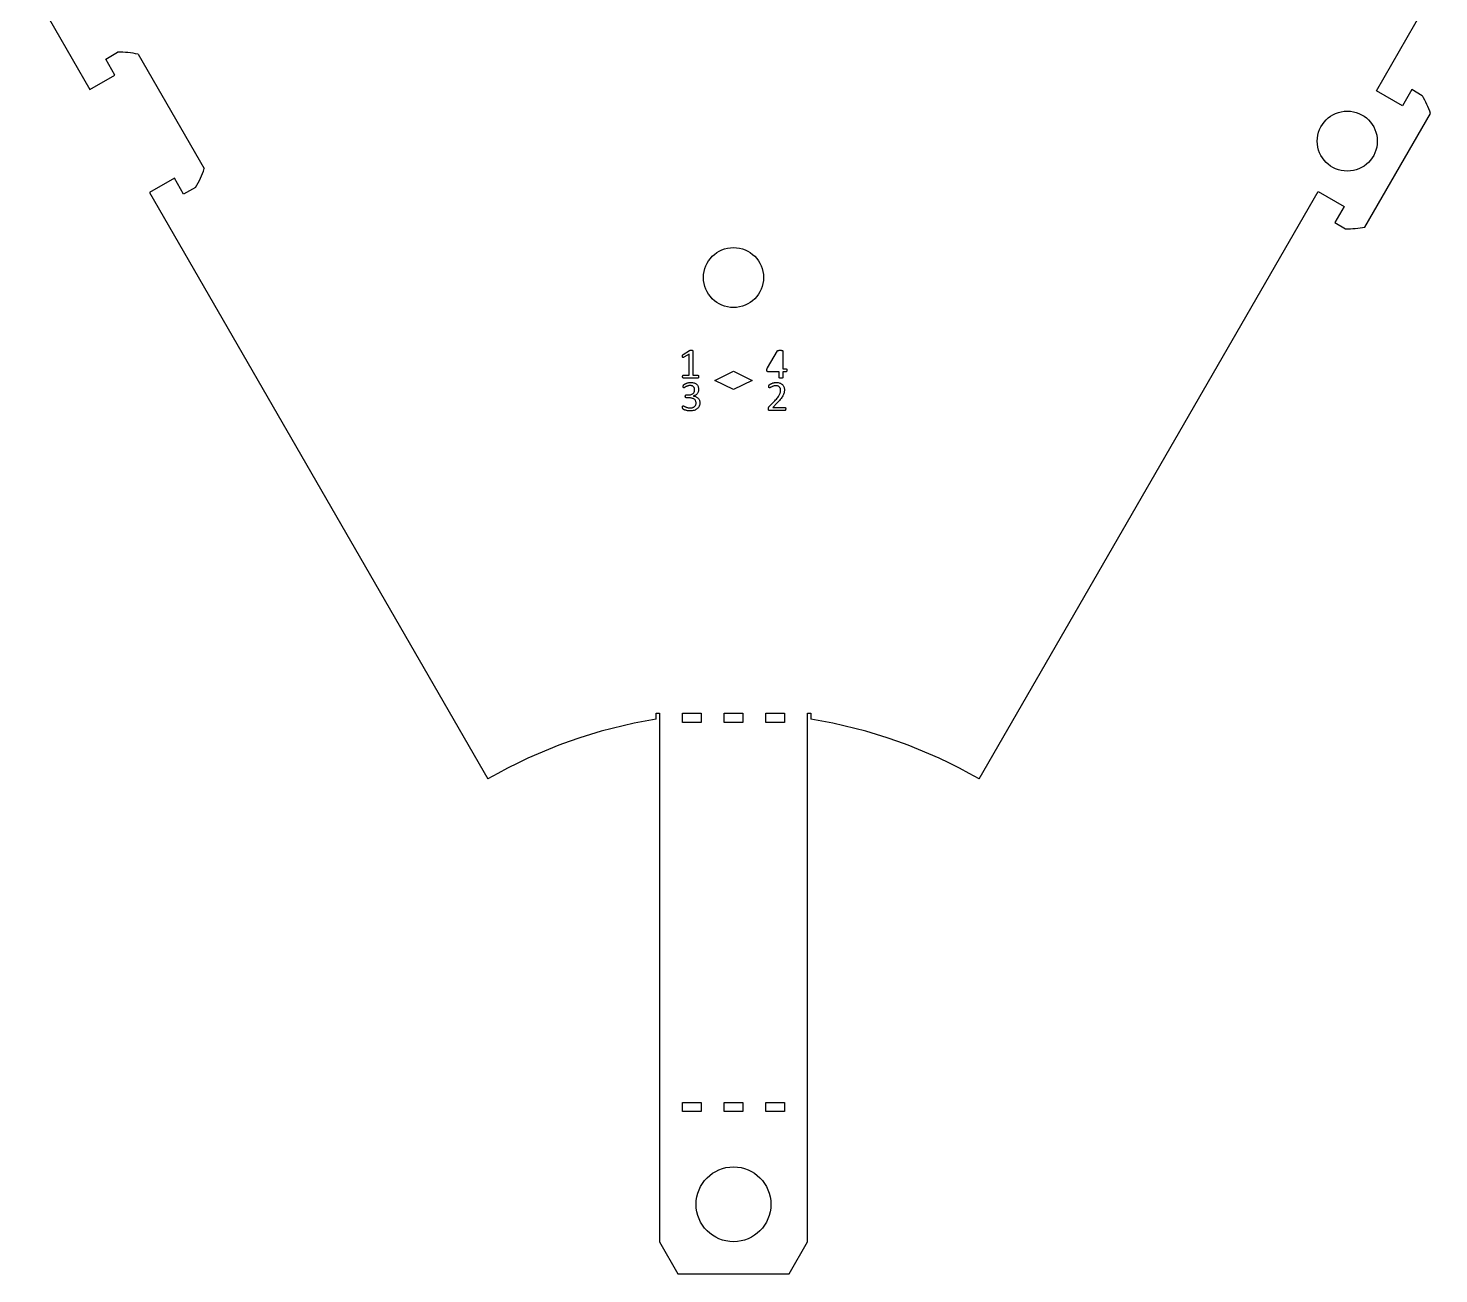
# Model space of a CAD drawing. Header units: inches. Extents: x 81.2 to 93.2, y 89.1 to 102.6.
# Drawn here: x 84.16 to 90.16, y 89.13 to 94.42 of the extents above; entities that cross this region are included whole.
import ezdxf

# ---------------------------------------------------------------- set-up
doc = ezdxf.new("R2010")
doc.units = ezdxf.units.IN
doc.header["$MEASUREMENT"] = 0
doc.layers.add('SCRIBE', color=5, linetype='Continuous')

msp = doc.modelspace()

# ---------------------------------------------------------------- linework, layer by layer
for p, q in [((84.1631, 94.6161), (84.4255, 94.1616)), ((89.8907, 94.1572), (90.1556, 94.6161)), ((84.4922, 94.291), (84.543, 94.3203)), ((84.5316, 94.2228), (84.4922, 94.291)), ((84.6301, 94.3122), (84.9108, 93.8261)), ((84.4255, 94.1616), (84.5316, 94.2228)), ((90.0011, 94.0935), (89.8907, 94.1572)), ((90.0405, 94.1617), (90.0011, 94.0935)), ((90.0857, 94.1355), (90.0405, 94.1617)), ((89.8421, 93.5781), (90.1205, 94.0602)), ((84.7841, 93.7855), (84.678, 93.7242)), ((84.8235, 93.7173), (84.7841, 93.7855)), ((84.678, 93.7242), (86.116, 91.2335)), ((84.8742, 93.7466), (84.8235, 93.7173)), ((88.2027, 91.2335), (89.6432, 93.7286)), ((89.6432, 93.7286), (89.7536, 93.6648)), ((89.7536, 93.6648), (89.7142, 93.5966)), ((89.7142, 93.5966), (89.7595, 93.5705)), ((86.8306, 91.487), (86.8306, 91.5131)), ((86.8306, 91.5131), (86.8444, 91.5131)), ((86.8444, 91.5131), (86.8444, 89.2675)), ((87.4743, 89.2675), (87.4743, 91.5131)), ((87.4743, 91.5131), (87.4881, 91.5131)), ((87.4881, 91.5131), (87.4881, 91.487)), ((86.8444, 89.2675), (86.9231, 89.1312)), ((87.3956, 89.1312), (87.4743, 89.2675)), ((86.9231, 89.1312), (87.3956, 89.1312))]:
    msp.add_line(p, q)
for points in [[(87.1594, 92.8871), (87.0806, 92.9264), (87.1594, 92.9658), (87.2381, 92.9264)], [(86.9428, 91.4737), (86.9428, 91.5131), (87.0216, 91.5131), (87.0216, 91.4737)], [(87.1987, 91.4737), (87.12, 91.4737), (87.12, 91.5131), (87.1987, 91.5131)], [(87.3759, 91.4737), (87.2971, 91.4737), (87.2971, 91.5131), (87.3759, 91.5131)], [(87.0216, 89.8595), (87.0216, 89.8201), (86.9428, 89.8201), (86.9428, 89.8595)], [(87.12, 89.8201), (87.12, 89.8595), (87.1987, 89.8595), (87.1987, 89.8201)], [(87.3759, 89.8595), (87.3759, 89.8201), (87.2971, 89.8201), (87.2971, 89.8595)]]:
    msp.add_lwpolyline(points, close=True)
for centre, radius in [((89.7669, 93.9429), 0.1275), ((87.1594, 93.3634), 0.1275), ((87.1594, 89.4264), 0.159)]:
    msp.add_circle(centre, radius)
for centre, radius, start, end in [((84.5518, 93.9429), 0.3775, 78.01977, 91.33715), ((89.7669, 93.9429), 0.3725, 18.36142, 31.14128), ((84.5518, 93.9429), 0.3775, 328.66285, 341.98023), ((89.7669, 93.9429), 0.3725, 268.85872, 281.63858), ((87.1594, 89.4264), 2.0866, 99.06455, 120), ((87.1594, 89.4264), 2.0866, 60, 80.93545)]:
    msp.add_arc(centre, radius, start, end)
at = {"layer": 'SCRIBE'}
for p, q in [((86.9454, 93.0362), (86.9725, 93.0536)), ((86.9711, 93.0382), (86.9484, 93.0247)), ((86.9711, 92.9488), (86.9711, 93.0382)), ((86.9867, 93.0521), (86.9867, 92.9488)), ((87.3038, 92.9802), (87.3457, 93.0516)), ((87.3694, 93.0512), (87.3694, 92.9762)), ((86.9465, 92.9488), (86.9711, 92.9488)), ((86.9867, 92.9488), (87.008, 92.9488)), ((87.3537, 92.9633), (87.3057, 92.9633)), ((87.3537, 92.9386), (87.3537, 92.9633)), ((87.3694, 92.9762), (87.3826, 92.9762)), ((87.3826, 92.9633), (87.3694, 92.9633)), ((87.3694, 92.9633), (87.3694, 92.9386)), ((87.008, 92.9363), (86.9465, 92.9363)), ((86.9584, 92.8649), (86.9686, 92.8649)), ((86.9701, 92.8525), (86.9586, 92.8525)), ((86.989, 92.8603), (86.989, 92.8601)), ((87.3112, 92.8152), (87.3347, 92.8394)), ((87.345, 92.8312), (87.3264, 92.8118)), ((87.3776, 92.7985), (87.3127, 92.7985)), ((87.3264, 92.8118), (87.3776, 92.8118))]:
    msp.add_line(p, q, dxfattribs=at)
for points, knots in [([(86.9428, 93.0294), (86.9428, 93.0299), (86.9428, 93.0308), (86.9429, 93.0316), (86.943, 93.032)], [0, 0, 0, 0, 0.003635647, 0.006704337, 0.006704337, 0.006704337, 0.006704337]), ([(86.943, 93.026), (86.943, 93.0265), (86.9428, 93.0276), (86.9428, 93.0288), (86.9428, 93.0294)], [0, 0, 0, 0, 0.003946863, 0.008795165, 0.008795165, 0.008795165, 0.008795165]), ([(86.943, 93.032), (86.943, 93.0324), (86.9431, 93.033), (86.9433, 93.0336), (86.9434, 93.0339)], [0, 0, 0, 0, 0.002575071, 0.004738533, 0.004738533, 0.004738533, 0.004738533]), ([(86.9439, 93.024), (86.9437, 93.0243), (86.9433, 93.0248), (86.9431, 93.0256), (86.943, 93.026)], [0, 0, 0, 0, 0.002408271, 0.005494948, 0.005494948, 0.005494948, 0.005494948]), ([(86.9434, 93.0339), (86.9435, 93.0341), (86.9437, 93.0346), (86.944, 93.0349), (86.9441, 93.0351)], [0, 0, 0, 0, 0.001922331, 0.00379734, 0.00379734, 0.00379734, 0.00379734]), ([(86.9456, 93.0236), (86.9453, 93.0236), (86.9446, 93.0235), (86.9441, 93.0238), (86.9439, 93.024)], [0, 0, 0, 0, 0.002394407, 0.004523946, 0.004523946, 0.004523946, 0.004523946]), ([(86.9441, 93.0351), (86.9443, 93.0353), (86.9447, 93.0357), (86.9452, 93.036), (86.9454, 93.0362)], [0, 0, 0, 0, 0.002020261, 0.004351097, 0.004351097, 0.004351097, 0.004351097]), ([(86.9484, 93.0247), (86.9478, 93.0244), (86.947, 93.024), (86.946, 93.0237), (86.9456, 93.0236)], [0, 0, 0, 0, 0.004361875, 0.007583489, 0.007583489, 0.007583489, 0.007583489]), ([(86.9725, 93.0536), (86.9727, 93.0537), (86.9729, 93.0539), (86.9733, 93.054), (86.9734, 93.054)], [0, 0, 0, 0, 0.001217018, 0.002588348, 0.002588348, 0.002588348, 0.002588348]), ([(86.9734, 93.054), (86.9736, 93.0541), (86.9741, 93.0542), (86.9745, 93.0543), (86.9748, 93.0544)], [0, 0, 0, 0, 0.001624634, 0.003583621, 0.003583621, 0.003583621, 0.003583621]), ([(86.9748, 93.0544), (86.9751, 93.0544), (86.9757, 93.0546), (86.9764, 93.0546), (86.9767, 93.0546)], [0, 0, 0, 0, 0.002281035, 0.004885038, 0.004885038, 0.004885038, 0.004885038]), ([(86.9767, 93.0546), (86.9771, 93.0546), (86.978, 93.0547), (86.9789, 93.0547), (86.9794, 93.0547)], [0, 0, 0, 0, 0.003116588, 0.006924391, 0.006924391, 0.006924391, 0.006924391]), ([(86.9794, 93.0547), (86.9801, 93.0547), (86.9813, 93.0547), (86.9825, 93.0545), (86.9831, 93.0545)], [0, 0, 0, 0, 0.005078226, 0.009246472, 0.009246472, 0.009246472, 0.009246472]), ([(86.9831, 93.0545), (86.9835, 93.0544), (86.9843, 93.0543), (86.985, 93.0541), (86.9853, 93.054)], [0, 0, 0, 0, 0.003333809, 0.005917274, 0.005917274, 0.005917274, 0.005917274]), ([(86.9853, 93.054), (86.9856, 93.0539), (86.986, 93.0537), (86.9863, 93.0533), (86.9864, 93.0532)], [0, 0, 0, 0, 0.001961542, 0.00351388, 0.00351388, 0.00351388, 0.00351388]), ([(86.9864, 93.0532), (86.9865, 93.053), (86.9867, 93.0527), (86.9867, 93.0523), (86.9867, 93.0521)], [0, 0, 0, 0, 0.001398093, 0.002764863, 0.002764863, 0.002764863, 0.002764863]), ([(87.3457, 93.0516), (87.3458, 93.0518), (87.3462, 93.0523), (87.3467, 93.0527), (87.347, 93.0528)], [0, 0, 0, 0, 0.002251802, 0.004728313, 0.004728313, 0.004728313, 0.004728313]), ([(87.347, 93.0528), (87.3473, 93.053), (87.3481, 93.0534), (87.3488, 93.0536), (87.3493, 93.0538)], [0, 0, 0, 0, 0.002856633, 0.006227035, 0.006227035, 0.006227035, 0.006227035]), ([(87.3493, 93.0538), (87.3498, 93.0539), (87.3509, 93.0541), (87.3521, 93.0542), (87.3527, 93.0543)], [0, 0, 0, 0, 0.00401778, 0.008807522, 0.008807522, 0.008807522, 0.008807522]), ([(87.3527, 93.0543), (87.3534, 93.0543), (87.355, 93.0544), (87.3567, 93.0544), (87.3575, 93.0544)], [0, 0, 0, 0, 0.00565215, 0.01223911, 0.01223911, 0.01223911, 0.01223911]), ([(87.3575, 93.0544), (87.3585, 93.0544), (87.3603, 93.0544), (87.362, 93.0542), (87.3628, 93.0542)], [0, 0, 0, 0, 0.00726526, 0.01354521, 0.01354521, 0.01354521, 0.01354521]), ([(87.3628, 93.0542), (87.3635, 93.0541), (87.3648, 93.054), (87.366, 93.0537), (87.3665, 93.0536)], [0, 0, 0, 0, 0.005248376, 0.009420691, 0.009420691, 0.009420691, 0.009420691]), ([(87.3665, 93.0536), (87.3669, 93.0535), (87.3677, 93.0532), (87.3683, 93.0528), (87.3686, 93.0526)], [0, 0, 0, 0, 0.00329441, 0.005958867, 0.005958867, 0.005958867, 0.005958867]), ([(87.3686, 93.0526), (87.3688, 93.0524), (87.3693, 93.052), (87.3693, 93.0515), (87.3694, 93.0512)], [0, 0, 0, 0, 0.002167087, 0.004156243, 0.004156243, 0.004156243, 0.004156243]), ([(86.9433, 92.9425), (86.9433, 92.943), (86.9433, 92.9439), (86.9435, 92.9448), (86.9435, 92.9453)], [0, 0, 0, 0, 0.003869234, 0.007198451, 0.007198451, 0.007198451, 0.007198451]), ([(86.9435, 92.9453), (86.9436, 92.9456), (86.9438, 92.9463), (86.9441, 92.9469), (86.9442, 92.9472)], [0, 0, 0, 0, 0.002848912, 0.005265441, 0.005265441, 0.005265441, 0.005265441]), ([(86.9442, 92.9472), (86.9444, 92.9475), (86.9446, 92.9479), (86.945, 92.9483), (86.9452, 92.9484)], [0, 0, 0, 0, 0.002080151, 0.00395847, 0.00395847, 0.00395847, 0.00395847]), ([(86.9452, 92.9484), (86.9454, 92.9485), (86.9458, 92.9488), (86.9463, 92.9488), (86.9465, 92.9488)], [0, 0, 0, 0, 0.001767391, 0.003546057, 0.003546057, 0.003546057, 0.003546057]), ([(87.008, 92.9488), (87.0082, 92.9488), (87.0087, 92.9488), (87.0091, 92.9485), (87.0093, 92.9484)], [0, 0, 0, 0, 0.001807211, 0.003652688, 0.003652688, 0.003652688, 0.003652688]), ([(87.0093, 92.9484), (87.0095, 92.9483), (87.01, 92.9479), (87.0102, 92.9475), (87.0104, 92.9472)], [0, 0, 0, 0, 0.001942998, 0.004039286, 0.004039286, 0.004039286, 0.004039286]), ([(87.0104, 92.9472), (87.0105, 92.9469), (87.0108, 92.9463), (87.0109, 92.9456), (87.011, 92.9453)], [0, 0, 0, 0, 0.002405307, 0.005231788, 0.005231788, 0.005231788, 0.005231788]), ([(87.011, 92.9453), (87.0111, 92.9448), (87.0112, 92.9439), (87.0112, 92.943), (87.0112, 92.9425)], [0, 0, 0, 0, 0.003316823, 0.007184874, 0.007184874, 0.007184874, 0.007184874]), ([(87.3015, 92.9702), (87.3015, 92.9707), (87.3015, 92.9717), (87.3016, 92.9728), (87.3016, 92.9733)], [0, 0, 0, 0, 0.004154242, 0.007850533, 0.007850533, 0.007850533, 0.007850533]), ([(87.3017, 92.9666), (87.3017, 92.9672), (87.3015, 92.9683), (87.3015, 92.9695), (87.3015, 92.9702)], [0, 0, 0, 0, 0.004003767, 0.009025018, 0.009025018, 0.009025018, 0.009025018]), ([(87.3016, 92.9733), (87.3016, 92.9737), (87.3017, 92.9745), (87.3019, 92.9754), (87.302, 92.9758)], [0, 0, 0, 0, 0.003334982, 0.006417216, 0.006417216, 0.006417216, 0.006417216]), ([(87.3025, 92.9645), (87.3024, 92.9648), (87.302, 92.9655), (87.3018, 92.9662), (87.3017, 92.9666)], [0, 0, 0, 0, 0.002577992, 0.005738753, 0.005738753, 0.005738753, 0.005738753]), ([(87.302, 92.9758), (87.3021, 92.9761), (87.3022, 92.9769), (87.3025, 92.9776), (87.3027, 92.9779)], [0, 0, 0, 0, 0.002937709, 0.005837286, 0.005837286, 0.005837286, 0.005837286]), ([(87.3038, 92.9635), (87.3036, 92.9637), (87.3031, 92.9639), (87.3027, 92.9643), (87.3025, 92.9645)], [0, 0, 0, 0, 0.002001112, 0.004214895, 0.004214895, 0.004214895, 0.004214895]), ([(87.3027, 92.9779), (87.3028, 92.9783), (87.3032, 92.9791), (87.3036, 92.9798), (87.3038, 92.9802)], [0, 0, 0, 0, 0.003014571, 0.006285139, 0.006285139, 0.006285139, 0.006285139]), ([(87.3057, 92.9633), (87.3053, 92.9633), (87.3047, 92.9633), (87.3041, 92.9635), (87.3038, 92.9635)], [0, 0, 0, 0, 0.002524121, 0.004647911, 0.004647911, 0.004647911, 0.004647911]), ([(87.3826, 92.9762), (87.3831, 92.9761), (87.3842, 92.9759), (87.3848, 92.975), (87.3851, 92.9746)], [0, 0, 0, 0, 0.003688934, 0.007812408, 0.007812408, 0.007812408, 0.007812408]), ([(87.3852, 92.965), (87.3849, 92.9645), (87.3843, 92.9635), (87.3832, 92.9634), (87.3826, 92.9633)], [0, 0, 0, 0, 0.004299187, 0.008150755, 0.008150755, 0.008150755, 0.008150755]), ([(87.3851, 92.9746), (87.3854, 92.9739), (87.3861, 92.9724), (87.3861, 92.9707), (87.3861, 92.9697)], [0, 0, 0, 0, 0.00541954, 0.01268523, 0.01268523, 0.01268523, 0.01268523]), ([(87.3861, 92.9697), (87.3861, 92.9688), (87.386, 92.9672), (87.3854, 92.9657), (87.3852, 92.965)], [0, 0, 0, 0, 0.00683212, 0.01230526, 0.01230526, 0.01230526, 0.01230526]), ([(86.9435, 92.9396), (86.9435, 92.94), (86.9433, 92.941), (86.9433, 92.9419), (86.9433, 92.9425)], [0, 0, 0, 0, 0.003386191, 0.007428381, 0.007428381, 0.007428381, 0.007428381]), ([(86.9443, 92.9376), (86.9442, 92.9379), (86.9438, 92.9385), (86.9436, 92.9392), (86.9435, 92.9396)], [0, 0, 0, 0, 0.00241293, 0.005250574, 0.005250574, 0.005250574, 0.005250574]), ([(86.9454, 92.9366), (86.9452, 92.9367), (86.9448, 92.937), (86.9445, 92.9374), (86.9443, 92.9376)], [0, 0, 0, 0, 0.001725476, 0.003775369, 0.003775369, 0.003775369, 0.003775369]), ([(86.9465, 92.9363), (86.9463, 92.9363), (86.9459, 92.9363), (86.9455, 92.9365), (86.9454, 92.9366)], [0, 0, 0, 0, 0.001570728, 0.003135079, 0.003135079, 0.003135079, 0.003135079]), ([(86.9461, 92.9012), (86.9461, 92.9016), (86.9461, 92.9024), (86.9461, 92.9032), (86.9462, 92.9036)], [0, 0, 0, 0, 0.003260139, 0.006121127, 0.006121127, 0.006121127, 0.006121127]), ([(86.9462, 92.8979), (86.9462, 92.8984), (86.9461, 92.8995), (86.9461, 92.9006), (86.9461, 92.9012)], [0, 0, 0, 0, 0.003615087, 0.008202451, 0.008202451, 0.008202451, 0.008202451]), ([(86.9462, 92.9036), (86.9462, 92.9039), (86.9463, 92.9045), (86.9465, 92.9051), (86.9465, 92.9054)], [0, 0, 0, 0, 0.002504794, 0.004716018, 0.004716018, 0.004716018, 0.004716018]), ([(86.9467, 92.896), (86.9466, 92.8963), (86.9463, 92.8969), (86.9463, 92.8976), (86.9462, 92.8979)], [0, 0, 0, 0, 0.002189284, 0.004996714, 0.004996714, 0.004996714, 0.004996714]), ([(86.9465, 92.9054), (86.9466, 92.9056), (86.9468, 92.9061), (86.9471, 92.9066), (86.9472, 92.9068)], [0, 0, 0, 0, 0.002019422, 0.003928722, 0.003928722, 0.003928722, 0.003928722]), ([(86.9475, 92.8951), (86.9473, 92.8952), (86.947, 92.8954), (86.9468, 92.8958), (86.9467, 92.896)], [0, 0, 0, 0, 0.00144231, 0.003154716, 0.003154716, 0.003154716, 0.003154716]), ([(86.9472, 92.9068), (86.9473, 92.907), (86.9477, 92.9076), (86.9481, 92.908), (86.9484, 92.9083)], [0, 0, 0, 0, 0.002152861, 0.004929591, 0.004929591, 0.004929591, 0.004929591]), ([(86.9486, 92.8949), (86.9484, 92.8949), (86.948, 92.8949), (86.9477, 92.895), (86.9475, 92.8951)], [0, 0, 0, 0, 0.001535636, 0.002958778, 0.002958778, 0.002958778, 0.002958778]), ([(86.9484, 92.9083), (86.9488, 92.9086), (86.9499, 92.9096), (86.9512, 92.9103), (86.9519, 92.9108)], [0, 0, 0, 0, 0.00426631, 0.01093084, 0.01093084, 0.01093084, 0.01093084]), ([(86.9518, 92.8965), (86.9512, 92.896), (86.9502, 92.8953), (86.9491, 92.895), (86.9486, 92.8949)], [0, 0, 0, 0, 0.005763816, 0.00909364, 0.00909364, 0.00909364, 0.00909364]), ([(86.9575, 92.8999), (86.9565, 92.8993), (86.9545, 92.8983), (86.9527, 92.897), (86.9518, 92.8965)], [0, 0, 0, 0, 0.00918146, 0.01692713, 0.01692713, 0.01692713, 0.01692713]), ([(86.9519, 92.9108), (86.9529, 92.9113), (86.955, 92.9126), (86.9572, 92.9135), (86.9584, 92.914)], [0, 0, 0, 0, 0.00853427, 0.01843695, 0.01843695, 0.01843695, 0.01843695]), ([(86.9654, 92.9033), (86.964, 92.9028), (86.9613, 92.9018), (86.9588, 92.9005), (86.9575, 92.8999)], [0, 0, 0, 0, 0.01138286, 0.02176949, 0.02176949, 0.02176949, 0.02176949]), ([(86.9584, 92.914), (86.9598, 92.9145), (86.9627, 92.9156), (86.9657, 92.9163), (86.9673, 92.9167)], [0, 0, 0, 0, 0.01119428, 0.02364075, 0.02364075, 0.02364075, 0.02364075]), ([(86.9751, 92.9049), (86.9734, 92.9048), (86.9701, 92.9047), (86.9669, 92.9038), (86.9654, 92.9033)], [0, 0, 0, 0, 0.01287617, 0.02500096, 0.02500096, 0.02500096, 0.02500096]), ([(86.9673, 92.9167), (86.969, 92.917), (86.9726, 92.9177), (86.9763, 92.9177), (86.9782, 92.9178)], [0, 0, 0, 0, 0.01345928, 0.0277549, 0.0277549, 0.0277549, 0.0277549]), ([(86.9836, 92.9035), (86.9823, 92.9039), (86.9795, 92.9047), (86.9766, 92.9048), (86.9751, 92.9049)], [0, 0, 0, 0, 0.01041863, 0.02196292, 0.02196292, 0.02196292, 0.02196292]), ([(86.9782, 92.9178), (86.9807, 92.9177), (86.9856, 92.9176), (86.9903, 92.9163), (86.9925, 92.9157)], [0, 0, 0, 0, 0.0195451, 0.03696751, 0.03696751, 0.03696751, 0.03696751]), ([(86.9896, 92.8996), (86.9887, 92.9004), (86.9869, 92.902), (86.9847, 92.903), (86.9836, 92.9035)], [0, 0, 0, 0, 0.00881665, 0.01832425, 0.01832425, 0.01832425, 0.01832425]), ([(86.9931, 92.8938), (86.9927, 92.8949), (86.9918, 92.897), (86.9903, 92.8988), (86.9896, 92.8996)], [0, 0, 0, 0, 0.00872229, 0.01729639, 0.01729639, 0.01729639, 0.01729639]), ([(86.9925, 92.9157), (86.9945, 92.9149), (86.9982, 92.9135), (87.0013, 92.911), (87.0028, 92.9098)], [0, 0, 0, 0, 0.01575446, 0.03035202, 0.03035202, 0.03035202, 0.03035202]), ([(86.9926, 92.8778), (86.9931, 92.8793), (86.9941, 92.8822), (86.9943, 92.8853), (86.9943, 92.8869)], [0, 0, 0, 0, 0.01138667, 0.02352546, 0.02352546, 0.02352546, 0.02352546]), ([(86.9943, 92.8869), (86.9943, 92.8881), (86.9942, 92.8905), (86.9935, 92.8927), (86.9931, 92.8938)], [0, 0, 0, 0, 0.00905993, 0.01797358, 0.01797358, 0.01797358, 0.01797358]), ([(87.0028, 92.9098), (87.0041, 92.9084), (87.0067, 92.9058), (87.0082, 92.9024), (87.009, 92.9007)], [0, 0, 0, 0, 0.01405151, 0.02819203, 0.02819203, 0.02819203, 0.02819203]), ([(87.0092, 92.9366), (87.009, 92.9365), (87.0086, 92.9363), (87.0082, 92.9363), (87.008, 92.9363)], [0, 0, 0, 0, 0.00164449, 0.003243828, 0.003243828, 0.003243828, 0.003243828]), ([(87.009, 92.9007), (87.0096, 92.8988), (87.0108, 92.895), (87.011, 92.891), (87.011, 92.8889)], [0, 0, 0, 0, 0.01474472, 0.03046189, 0.03046189, 0.03046189, 0.03046189]), ([(87.0102, 92.9376), (87.0101, 92.9374), (87.0098, 92.937), (87.0094, 92.9367), (87.0092, 92.9366)], [0, 0, 0, 0, 0.002013859, 0.003785026, 0.003785026, 0.003785026, 0.003785026]), ([(87.011, 92.8889), (87.011, 92.8871), (87.0109, 92.8836), (87.01, 92.8802), (87.0096, 92.8786)], [0, 0, 0, 0, 0.01361786, 0.02652422, 0.02652422, 0.02652422, 0.02652422]), ([(87.011, 92.9396), (87.0109, 92.9392), (87.0107, 92.9385), (87.0104, 92.9379), (87.0102, 92.9376)], [0, 0, 0, 0, 0.002829272, 0.005203089, 0.005203089, 0.005203089, 0.005203089]), ([(87.0112, 92.9425), (87.0112, 92.9419), (87.0112, 92.941), (87.011, 92.94), (87.011, 92.9396)], [0, 0, 0, 0, 0.00404219, 0.007428381, 0.007428381, 0.007428381, 0.007428381]), ([(87.3097, 92.9012), (87.3097, 92.9016), (87.3097, 92.9024), (87.3097, 92.9032), (87.3098, 92.9035)], [0, 0, 0, 0, 0.003231266, 0.006005901, 0.006005901, 0.006005901, 0.006005901]), ([(87.3099, 92.8979), (87.3098, 92.8984), (87.3097, 92.8995), (87.3097, 92.9006), (87.3097, 92.9012)], [0, 0, 0, 0, 0.00382439, 0.008325965, 0.008325965, 0.008325965, 0.008325965]), ([(87.3098, 92.9035), (87.3098, 92.9038), (87.3099, 92.9044), (87.31, 92.905), (87.3101, 92.9052)], [0, 0, 0, 0, 0.002386583, 0.004464489, 0.004464489, 0.004464489, 0.004464489]), ([(87.3104, 92.8957), (87.3103, 92.896), (87.31, 92.8967), (87.3099, 92.8975), (87.3099, 92.8979)], [0, 0, 0, 0, 0.002534651, 0.005700892, 0.005700892, 0.005700892, 0.005700892]), ([(87.3101, 92.9052), (87.3102, 92.9055), (87.3103, 92.9059), (87.3106, 92.9064), (87.3107, 92.9066)], [0, 0, 0, 0, 0.001907563, 0.003778115, 0.003778115, 0.003778115, 0.003778115]), ([(87.3112, 92.8945), (87.3111, 92.8947), (87.3107, 92.895), (87.3105, 92.8955), (87.3104, 92.8957)], [0, 0, 0, 0, 0.001699084, 0.003725318, 0.003725318, 0.003725318, 0.003725318]), ([(87.3107, 92.9066), (87.3109, 92.9068), (87.3113, 92.9074), (87.3118, 92.9079), (87.3121, 92.9082)], [0, 0, 0, 0, 0.002284688, 0.005487658, 0.005487658, 0.005487658, 0.005487658]), ([(87.3124, 92.8942), (87.3122, 92.8942), (87.3118, 92.8942), (87.3114, 92.8944), (87.3112, 92.8945)], [0, 0, 0, 0, 0.001593871, 0.003155237, 0.003155237, 0.003155237, 0.003155237]), ([(87.3121, 92.9082), (87.3126, 92.9086), (87.3138, 92.9095), (87.3151, 92.9103), (87.3159, 92.9108)], [0, 0, 0, 0, 0.00473657, 0.01162603, 0.01162603, 0.01162603, 0.01162603]), ([(87.3158, 92.8957), (87.3152, 92.8953), (87.3141, 92.8945), (87.3129, 92.8943), (87.3124, 92.8942)], [0, 0, 0, 0, 0.005878443, 0.009612166, 0.009612166, 0.009612166, 0.009612166]), ([(87.3215, 92.8991), (87.3205, 92.8985), (87.3185, 92.8974), (87.3167, 92.8962), (87.3158, 92.8957)], [0, 0, 0, 0, 0.00913042, 0.01685337, 0.01685337, 0.01685337, 0.01685337]), ([(87.3159, 92.9108), (87.3169, 92.9113), (87.3191, 92.9126), (87.3214, 92.9135), (87.3226, 92.914)], [0, 0, 0, 0, 0.00871159, 0.01895733, 0.01895733, 0.01895733, 0.01895733]), ([(87.3295, 92.9024), (87.3281, 92.9019), (87.3254, 92.901), (87.3228, 92.8997), (87.3215, 92.8991)], [0, 0, 0, 0, 0.01158332, 0.02198567, 0.02198567, 0.02198567, 0.02198567]), ([(87.3226, 92.914), (87.324, 92.9145), (87.327, 92.9156), (87.33, 92.9163), (87.3315, 92.9167)], [0, 0, 0, 0, 0.01141218, 0.02363523, 0.02363523, 0.02363523, 0.02363523]), ([(87.3398, 92.904), (87.338, 92.9039), (87.3345, 92.9038), (87.3311, 92.9029), (87.3295, 92.9024)], [0, 0, 0, 0, 0.01381521, 0.0264554, 0.0264554, 0.0264554, 0.0264554]), ([(87.3315, 92.9167), (87.3332, 92.917), (87.3366, 92.9177), (87.34, 92.9177), (87.3418, 92.9178)], [0, 0, 0, 0, 0.01283265, 0.02614874, 0.02614874, 0.02614874, 0.02614874]), ([(87.3484, 92.9024), (87.3471, 92.9029), (87.3443, 92.9038), (87.3413, 92.9039), (87.3398, 92.904)], [0, 0, 0, 0, 0.01065341, 0.02236237, 0.02236237, 0.02236237, 0.02236237]), ([(87.3418, 92.9178), (87.3444, 92.9177), (87.3495, 92.9176), (87.3544, 92.9161), (87.3567, 92.9154)], [0, 0, 0, 0, 0.02039392, 0.03860593, 0.03860593, 0.03860593, 0.03860593]), ([(87.3546, 92.8982), (87.3537, 92.8991), (87.3519, 92.9008), (87.3496, 92.9019), (87.3484, 92.9024)], [0, 0, 0, 0, 0.00930619, 0.01917319, 0.01917319, 0.01917319, 0.01917319]), ([(87.3541, 92.9373), (87.354, 92.9375), (87.3538, 92.9379), (87.3538, 92.9383), (87.3537, 92.9386)], [0, 0, 0, 0, 0.001544811, 0.003259369, 0.003259369, 0.003259369, 0.003259369]), ([(87.3553, 92.9365), (87.355, 92.9366), (87.3546, 92.9368), (87.3542, 92.9372), (87.3541, 92.9373)], [0, 0, 0, 0, 0.002153376, 0.003829793, 0.003829793, 0.003829793, 0.003829793]), ([(87.3584, 92.8921), (87.3579, 92.8932), (87.357, 92.8955), (87.3554, 92.8973), (87.3546, 92.8982)], [0, 0, 0, 0, 0.00928038, 0.0184129, 0.0184129, 0.0184129, 0.0184129]), ([(87.3577, 92.9359), (87.3572, 92.936), (87.3564, 92.9361), (87.3556, 92.9363), (87.3553, 92.9365)], [0, 0, 0, 0, 0.003464831, 0.006230251, 0.006230251, 0.006230251, 0.006230251]), ([(87.3567, 92.9154), (87.3587, 92.9145), (87.3626, 92.9129), (87.3658, 92.9101), (87.3673, 92.9088)], [0, 0, 0, 0, 0.01655218, 0.03194212, 0.03194212, 0.03194212, 0.03194212]), ([(87.3614, 92.9357), (87.3607, 92.9357), (87.3595, 92.9357), (87.3582, 92.9359), (87.3577, 92.9359)], [0, 0, 0, 0, 0.005230091, 0.009521869, 0.009521869, 0.009521869, 0.009521869]), ([(87.3597, 92.8847), (87.3597, 92.886), (87.3596, 92.8885), (87.3588, 92.8909), (87.3584, 92.8921)], [0, 0, 0, 0, 0.00969935, 0.01917919, 0.01917919, 0.01917919, 0.01917919]), ([(87.3589, 92.8763), (87.3591, 92.8778), (87.3596, 92.8806), (87.3597, 92.8834), (87.3597, 92.8847)], [0, 0, 0, 0, 0.0110784, 0.02136155, 0.02136155, 0.02136155, 0.02136155]), ([(87.3653, 92.9359), (87.3647, 92.9359), (87.3634, 92.9357), (87.3621, 92.9357), (87.3614, 92.9357)], [0, 0, 0, 0, 0.004351072, 0.009759607, 0.009759607, 0.009759607, 0.009759607]), ([(87.3677, 92.9365), (87.3673, 92.9363), (87.3665, 92.9361), (87.3657, 92.936), (87.3653, 92.9359)], [0, 0, 0, 0, 0.00285089, 0.006345052, 0.006345052, 0.006345052, 0.006345052]), ([(87.3673, 92.9088), (87.3686, 92.9073), (87.3713, 92.9044), (87.3729, 92.9009), (87.3736, 92.8991)], [0, 0, 0, 0, 0.01482224, 0.02961907, 0.02961907, 0.02961907, 0.02961907]), ([(87.369, 92.9373), (87.3688, 92.9372), (87.3685, 92.9368), (87.368, 92.9366), (87.3677, 92.9365)], [0, 0, 0, 0, 0.001762723, 0.004021913, 0.004021913, 0.004021913, 0.004021913]), ([(87.3694, 92.9386), (87.3694, 92.9383), (87.3693, 92.9379), (87.3691, 92.9375), (87.369, 92.9373)], [0, 0, 0, 0, 0.001718416, 0.003301352, 0.003301352, 0.003301352, 0.003301352]), ([(87.3736, 92.8991), (87.3743, 92.8972), (87.3755, 92.8933), (87.3757, 92.8893), (87.3757, 92.8873)], [0, 0, 0, 0, 0.0150736, 0.03059197, 0.03059197, 0.03059197, 0.03059197]), ([(87.3757, 92.8873), (87.3757, 92.8854), (87.3756, 92.8816), (87.375, 92.8779), (87.3747, 92.876)], [0, 0, 0, 0, 0.01429294, 0.02864096, 0.02864096, 0.02864096, 0.02864096]), ([(86.9547, 92.8589), (86.9547, 92.8594), (86.9547, 92.8604), (86.9549, 92.8613), (86.955, 92.8618)], [0, 0, 0, 0, 0.004013338, 0.007314033, 0.007314033, 0.007314033, 0.007314033]), ([(86.955, 92.8558), (86.9549, 92.8563), (86.9547, 92.8573), (86.9547, 92.8583), (86.9547, 92.8589)], [0, 0, 0, 0, 0.003517698, 0.007907298, 0.007907298, 0.007907298, 0.007907298]), ([(86.955, 92.8618), (86.9551, 92.8621), (86.9553, 92.8628), (86.9556, 92.8633), (86.9558, 92.8636)], [0, 0, 0, 0, 0.002727617, 0.005039089, 0.005039089, 0.005039089, 0.005039089]), ([(86.9559, 92.8539), (86.9557, 92.8542), (86.9554, 92.8548), (86.9552, 92.8555), (86.955, 92.8558)], [0, 0, 0, 0, 0.002444745, 0.005319116, 0.005319116, 0.005319116, 0.005319116]), ([(86.9558, 92.8636), (86.9559, 92.8638), (86.9562, 92.8642), (86.9567, 92.8645), (86.9569, 92.8646)], [0, 0, 0, 0, 0.002021892, 0.003870088, 0.003870088, 0.003870088, 0.003870088]), ([(86.9571, 92.8529), (86.9569, 92.853), (86.9564, 92.8533), (86.9561, 92.8537), (86.9559, 92.8539)], [0, 0, 0, 0, 0.001979969, 0.004115634, 0.004115634, 0.004115634, 0.004115634]), ([(86.9569, 92.8646), (86.9571, 92.8647), (86.9576, 92.8649), (86.9581, 92.8649), (86.9584, 92.8649)], [0, 0, 0, 0, 0.001833712, 0.00380562, 0.00380562, 0.00380562, 0.00380562]), ([(86.9586, 92.8525), (86.9583, 92.8526), (86.9578, 92.8526), (86.9573, 92.8528), (86.9571, 92.8529)], [0, 0, 0, 0, 0.001888086, 0.003803264, 0.003803264, 0.003803264, 0.003803264]), ([(86.9686, 92.8649), (86.9705, 92.865), (86.9742, 92.8651), (86.9777, 92.866), (86.9794, 92.8664)], [0, 0, 0, 0, 0.01448516, 0.02771083, 0.02771083, 0.02771083, 0.02771083]), ([(86.983, 92.851), (86.981, 92.8515), (86.9767, 92.8524), (86.9724, 92.8525), (86.9701, 92.8525)], [0, 0, 0, 0, 0.01568145, 0.03307901, 0.03307901, 0.03307901, 0.03307901]), ([(86.9794, 92.8664), (86.9809, 92.867), (86.9838, 92.8681), (86.9863, 92.87), (86.9875, 92.8709)], [0, 0, 0, 0, 0.01217362, 0.02356884, 0.02356884, 0.02356884, 0.02356884]), ([(86.9926, 92.8465), (86.9912, 92.8475), (86.9882, 92.8494), (86.9848, 92.8505), (86.983, 92.851)], [0, 0, 0, 0, 0.01280638, 0.02693014, 0.02693014, 0.02693014, 0.02693014]), ([(86.9875, 92.8709), (86.9885, 92.8719), (86.9906, 92.8739), (86.9919, 92.8765), (86.9926, 92.8778)], [0, 0, 0, 0, 0.01100417, 0.02201346, 0.02201346, 0.02201346, 0.02201346]), ([(86.9984, 92.8639), (86.997, 92.8631), (86.994, 92.8614), (86.9907, 92.8607), (86.989, 92.8603)], [0, 0, 0, 0, 0.01250049, 0.02579057, 0.02579057, 0.02579057, 0.02579057]), ([(86.989, 92.8601), (86.9909, 92.8598), (86.9948, 92.8593), (86.9984, 92.8578), (87.0001, 92.857)], [0, 0, 0, 0, 0.01504967, 0.02941547, 0.02941547, 0.02941547, 0.02941547]), ([(86.9985, 92.8396), (86.9977, 92.8409), (86.9962, 92.8436), (86.9938, 92.8455), (86.9926, 92.8465)], [0, 0, 0, 0, 0.01137568, 0.02324615, 0.02324615, 0.02324615, 0.02324615]), ([(87.0053, 92.8701), (87.0043, 92.8689), (87.0023, 92.8665), (86.9997, 92.8648), (86.9984, 92.8639)], [0, 0, 0, 0, 0.01175905, 0.02378232, 0.02378232, 0.02378232, 0.02378232]), ([(87.0005, 92.8307), (87.0004, 92.8323), (87.0003, 92.8354), (86.9991, 92.8382), (86.9985, 92.8396)], [0, 0, 0, 0, 0.01212551, 0.02357799, 0.02357799, 0.02357799, 0.02357799]), ([(86.9989, 92.8222), (86.9994, 92.8236), (87.0003, 92.8263), (87.0004, 92.8292), (87.0005, 92.8307)], [0, 0, 0, 0, 0.01067588, 0.0218271, 0.0218271, 0.0218271, 0.0218271]), ([(87.0001, 92.857), (87.0017, 92.8562), (87.0049, 92.8546), (87.0075, 92.8522), (87.0088, 92.851)], [0, 0, 0, 0, 0.01376447, 0.02695352, 0.02695352, 0.02695352, 0.02695352]), ([(87.0096, 92.8786), (87.0091, 92.877), (87.008, 92.874), (87.0062, 92.8714), (87.0053, 92.8701)], [0, 0, 0, 0, 0.01229874, 0.02414422, 0.02414422, 0.02414422, 0.02414422]), ([(87.0088, 92.851), (87.0099, 92.8497), (87.0122, 92.8472), (87.0137, 92.8441), (87.0145, 92.8425)], [0, 0, 0, 0, 0.01295298, 0.026078, 0.026078, 0.026078, 0.026078]), ([(87.0165, 92.8321), (87.0164, 92.8295), (87.0162, 92.8245), (87.0145, 92.8198), (87.0137, 92.8175)], [0, 0, 0, 0, 0.01961056, 0.03792377, 0.03792377, 0.03792377, 0.03792377]), ([(87.0145, 92.8425), (87.015, 92.8408), (87.0163, 92.8375), (87.0164, 92.8339), (87.0165, 92.8321)], [0, 0, 0, 0, 0.01335907, 0.0270649, 0.0270649, 0.0270649, 0.0270649]), ([(87.3347, 92.8394), (87.3372, 92.842), (87.3418, 92.8468), (87.3459, 92.852), (87.3478, 92.8544)], [0, 0, 0, 0, 0.02743727, 0.05052899, 0.05052899, 0.05052899, 0.05052899]), ([(87.3612, 92.8495), (87.3589, 92.8466), (87.3538, 92.8403), (87.3481, 92.8344), (87.345, 92.8312)], [0, 0, 0, 0, 0.02821007, 0.0620706, 0.0620706, 0.0620706, 0.0620706]), ([(87.3478, 92.8544), (87.3493, 92.8564), (87.3521, 92.8603), (87.3544, 92.8645), (87.3554, 92.8664)], [0, 0, 0, 0, 0.01952854, 0.03627232, 0.03627232, 0.03627232, 0.03627232]), ([(87.3554, 92.8664), (87.3562, 92.8682), (87.3577, 92.8713), (87.3585, 92.8748), (87.3589, 92.8763)], [0, 0, 0, 0, 0.01435635, 0.02674603, 0.02674603, 0.02674603, 0.02674603]), ([(87.3705, 92.8639), (87.3692, 92.8616), (87.3665, 92.8566), (87.3631, 92.852), (87.3612, 92.8495)], [0, 0, 0, 0, 0.02009367, 0.04370444, 0.04370444, 0.04370444, 0.04370444]), ([(87.3747, 92.876), (87.3743, 92.8741), (87.3733, 92.8699), (87.3715, 92.866), (87.3705, 92.8639)], [0, 0, 0, 0, 0.01528884, 0.03259483, 0.03259483, 0.03259483, 0.03259483]), ([(86.9428, 92.813), (86.9428, 92.814), (86.9428, 92.8155), (86.9433, 92.817), (86.9435, 92.8176)], [0, 0, 0, 0, 0.00705062, 0.01171904, 0.01171904, 0.01171904, 0.01171904]), ([(86.943, 92.8098), (86.9429, 92.8103), (86.9428, 92.8114), (86.9428, 92.8124), (86.9428, 92.813)], [0, 0, 0, 0, 0.003730223, 0.008202183, 0.008202183, 0.008202183, 0.008202183]), ([(86.9434, 92.8076), (86.9433, 92.8079), (86.9431, 92.8086), (86.943, 92.8094), (86.943, 92.8098)], [0, 0, 0, 0, 0.002637791, 0.005754539, 0.005754539, 0.005754539, 0.005754539]), ([(86.944, 92.806), (86.9439, 92.8063), (86.9436, 92.8068), (86.9435, 92.8073), (86.9434, 92.8076)], [0, 0, 0, 0, 0.001986833, 0.004249377, 0.004249377, 0.004249377, 0.004249377]), ([(86.9435, 92.8176), (86.9437, 92.8179), (86.9441, 92.8186), (86.9449, 92.8188), (86.9453, 92.8188)], [0, 0, 0, 0, 0.003149818, 0.005990764, 0.005990764, 0.005990764, 0.005990764]), ([(86.945, 92.8048), (86.9448, 92.805), (86.9444, 92.8053), (86.9441, 92.8058), (86.944, 92.806)], [0, 0, 0, 0, 0.002224141, 0.004192659, 0.004192659, 0.004192659, 0.004192659]), ([(86.9484, 92.8027), (86.9476, 92.8031), (86.9465, 92.8037), (86.9454, 92.8045), (86.945, 92.8048)], [0, 0, 0, 0, 0.006264998, 0.009906705, 0.009906705, 0.009906705, 0.009906705]), ([(86.9453, 92.8188), (86.9458, 92.8187), (86.9469, 92.8184), (86.948, 92.8178), (86.9486, 92.8174)], [0, 0, 0, 0, 0.003298121, 0.009222144, 0.009222144, 0.009222144, 0.009222144]), ([(86.955, 92.8), (86.9538, 92.8004), (86.9515, 92.8012), (86.9493, 92.8022), (86.9484, 92.8027)], [0, 0, 0, 0, 0.00989251, 0.0182294, 0.0182294, 0.0182294, 0.0182294]), ([(86.9486, 92.8174), (86.9496, 92.8169), (86.9516, 92.8157), (86.9538, 92.8148), (86.955, 92.8143)], [0, 0, 0, 0, 0.00812363, 0.017967, 0.017967, 0.017967, 0.017967]), ([(86.955, 92.8143), (86.9564, 92.8137), (86.9593, 92.8125), (86.9624, 92.8116), (86.964, 92.8111)], [0, 0, 0, 0, 0.0114244, 0.02431805, 0.02431805, 0.02431805, 0.02431805]), ([(86.9641, 92.7977), (86.9625, 92.798), (86.9594, 92.7986), (86.9564, 92.7996), (86.955, 92.8)], [0, 0, 0, 0, 0.01259996, 0.02391239, 0.02391239, 0.02391239, 0.02391239]), ([(86.964, 92.8111), (86.9658, 92.8107), (86.9696, 92.8098), (86.9735, 92.8097), (86.9755, 92.8097)], [0, 0, 0, 0, 0.01415175, 0.02953868, 0.02953868, 0.02953868, 0.02953868]), ([(86.9752, 92.7968), (86.9733, 92.7968), (86.9695, 92.7969), (86.9659, 92.7974), (86.9641, 92.7977)], [0, 0, 0, 0, 0.01452226, 0.02817262, 0.02817262, 0.02817262, 0.02817262]), ([(86.9926, 92.7993), (86.9899, 92.7985), (86.9842, 92.797), (86.9783, 92.7968), (86.9752, 92.7968)], [0, 0, 0, 0, 0.0214201, 0.04489684, 0.04489684, 0.04489684, 0.04489684]), ([(86.9755, 92.8097), (86.9775, 92.8097), (86.9811, 92.8098), (86.9847, 92.8108), (86.9863, 92.8112)], [0, 0, 0, 0, 0.01470956, 0.02782672, 0.02782672, 0.02782672, 0.02782672]), ([(86.9863, 92.8112), (86.9878, 92.8118), (86.9906, 92.8128), (86.993, 92.8147), (86.9942, 92.8156)], [0, 0, 0, 0, 0.01187264, 0.02288212, 0.02288212, 0.02288212, 0.02288212]), ([(87.0056, 92.8064), (87.0037, 92.8049), (86.9997, 92.8019), (86.995, 92.8002), (86.9926, 92.7993)], [0, 0, 0, 0, 0.01821299, 0.0378446, 0.0378446, 0.0378446, 0.0378446]), ([(86.9942, 92.8156), (86.9952, 92.8165), (86.9971, 92.8185), (86.9983, 92.821), (86.9989, 92.8222)], [0, 0, 0, 0, 0.01052235, 0.02095898, 0.02095898, 0.02095898, 0.02095898]), ([(87.0137, 92.8175), (87.0126, 92.8154), (87.0106, 92.8113), (87.0073, 92.808), (87.0056, 92.8064)], [0, 0, 0, 0, 0.01762131, 0.03516065, 0.03516065, 0.03516065, 0.03516065]), ([(87.3075, 92.8053), (87.3075, 92.8059), (87.3075, 92.8069), (87.3076, 92.808), (87.3076, 92.8085)], [0, 0, 0, 0, 0.00432783, 0.008087371, 0.008087371, 0.008087371, 0.008087371]), ([(87.3078, 92.8019), (87.3077, 92.8024), (87.3075, 92.8036), (87.3075, 92.8047), (87.3075, 92.8053)], [0, 0, 0, 0, 0.00391257, 0.008589994, 0.008589994, 0.008589994, 0.008589994]), ([(87.3076, 92.8085), (87.3077, 92.8089), (87.3078, 92.8097), (87.3081, 92.8105), (87.3083, 92.8109)], [0, 0, 0, 0, 0.003308191, 0.006327544, 0.006327544, 0.006327544, 0.006327544]), ([(87.3088, 92.7999), (87.3086, 92.8001), (87.3081, 92.8008), (87.3079, 92.8015), (87.3078, 92.8019)], [0, 0, 0, 0, 0.002704176, 0.005933396, 0.005933396, 0.005933396, 0.005933396]), ([(87.3083, 92.8109), (87.3084, 92.8112), (87.3088, 92.812), (87.3092, 92.8126), (87.3094, 92.813)], [0, 0, 0, 0, 0.002971734, 0.006089147, 0.006089147, 0.006089147, 0.006089147]), ([(87.3105, 92.7988), (87.3101, 92.7989), (87.3095, 92.7992), (87.3091, 92.7996), (87.3088, 92.7999)], [0, 0, 0, 0, 0.002490312, 0.004968558, 0.004968558, 0.004968558, 0.004968558]), ([(87.3094, 92.813), (87.3097, 92.8133), (87.3102, 92.8141), (87.3109, 92.8148), (87.3112, 92.8152)], [0, 0, 0, 0, 0.003423318, 0.007318479, 0.007318479, 0.007318479, 0.007318479]), ([(87.3127, 92.7985), (87.3123, 92.7985), (87.3115, 92.7985), (87.3108, 92.7987), (87.3105, 92.7988)], [0, 0, 0, 0, 0.003035568, 0.005729556, 0.005729556, 0.005729556, 0.005729556]), ([(87.3776, 92.8118), (87.3778, 92.8117), (87.3783, 92.8117), (87.3787, 92.8115), (87.379, 92.8113)], [0, 0, 0, 0, 0.001835765, 0.003760049, 0.003760049, 0.003760049, 0.003760049]), ([(87.3791, 92.7989), (87.3789, 92.7988), (87.3784, 92.7985), (87.3779, 92.7985), (87.3776, 92.7985)], [0, 0, 0, 0, 0.001977182, 0.003984419, 0.003984419, 0.003984419, 0.003984419]), ([(87.379, 92.8113), (87.3792, 92.8112), (87.3797, 92.8108), (87.38, 92.8104), (87.3801, 92.8101)], [0, 0, 0, 0, 0.002072299, 0.004356987, 0.004356987, 0.004356987, 0.004356987]), ([(87.3802, 92.8002), (87.3801, 92.7999), (87.3798, 92.7994), (87.3794, 92.7991), (87.3791, 92.7989)], [0, 0, 0, 0, 0.00225666, 0.004302906, 0.004302906, 0.004302906, 0.004302906]), ([(87.3801, 92.8101), (87.3803, 92.8098), (87.3806, 92.8092), (87.3808, 92.8085), (87.3809, 92.8081)], [0, 0, 0, 0, 0.002580881, 0.005533503, 0.005533503, 0.005533503, 0.005533503]), ([(87.3809, 92.8023), (87.3808, 92.8019), (87.3806, 92.8012), (87.3804, 92.8005), (87.3802, 92.8002)], [0, 0, 0, 0, 0.003050763, 0.005670663, 0.005670663, 0.005670663, 0.005670663]), ([(87.3809, 92.8081), (87.3809, 92.8076), (87.3811, 92.8067), (87.3811, 92.8057), (87.3811, 92.8052)], [0, 0, 0, 0, 0.003402617, 0.007299526, 0.007299526, 0.007299526, 0.007299526]), ([(87.3811, 92.8052), (87.3811, 92.8047), (87.3811, 92.8037), (87.3809, 92.8028), (87.3809, 92.8023)], [0, 0, 0, 0, 0.003925709, 0.007414186, 0.007414186, 0.007414186, 0.007414186])]:
    msp.add_open_spline(points, degree=3, knots=knots, dxfattribs=at)

doc.saveas('drawing.dxf')
